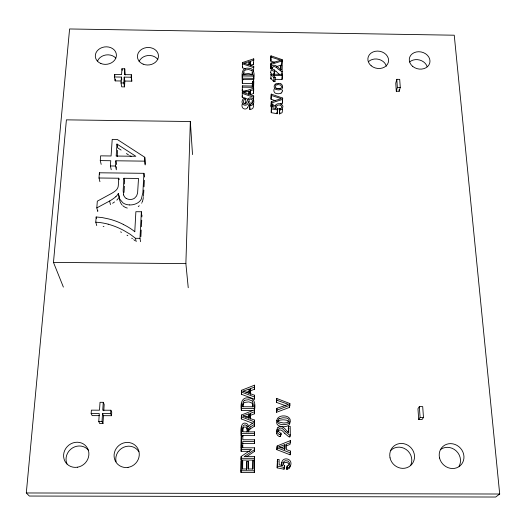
<?xml version="1.0" encoding="UTF-8"?>
<svg xmlns="http://www.w3.org/2000/svg" width="526" height="526" viewBox="0 0 526 526"><rect width="100%" height="100%" fill="white"/><g stroke="black" fill="none" stroke-linecap="round" stroke-linejoin="round"><path stroke-width="0.79" d="M252.802 469.06L252.993 460.73L254.531 460.737L254.328 472.486L240.987 472.447L241.145 461.006L242.683 461.006L242.644 468.955L246.793 468.968L246.819 461.526L248.364 461.532L248.338 468.975L252.98 468.988L252.993 460.73M252.875 406.874L252.881 406.197M253.059 404.053L253.052 406.789L242.979 406.736L242.992 404.047A9.409 9.225 5.2 0 1 243.137 402.245M248.259 99.302L242.236 97.244L242.335 92.03L253.696 88.256L253.69 89.703L250.251 90.774L250.113 94.621L253.532 93.556L253.703 81.333L252.401 81.313L252.25 86.764M253.532 91.176L253.703 81.333M253.545 82.253L253.545 83.502L253.703 78.354L242.427 78.183M253.558 70.26L253.558 71.575L253.716 66.309L250.323 65.224L250.337 61.305L253.723 60.266L253.723 58.853L242.525 62.515L242.433 67.815L245.399 68.821M250.337 61.305L250.198 65.277L253.565 64.244L253.565 62.837M253.525 101.104L253.683 95.923L250.245 94.811L250.251 90.774M253.703 78.354L253.703 79.61L242.414 79.446L242.328 83.338L252.743 83.496M253.256 74.797L253.545 80.037C254.512 76.277 255.011 68.262 249.107 68.288C239.56 66.795 242.558 77.375 242.328 83.338M253.716 66.309L253.716 67.63L242.519 63.85L242.525 62.515M254.328 472.486L254.531 460.737M249.791 451.354L241.118 451.328L241.21 449.48L251.533 449.513L241.171 456.476L241.066 460.079L254.341 460.125L254.531 456.64L244.176 456.607L254.538 449.645L254.538 447.843L241.138 447.718L241.296 435.39L242.821 435.397L242.802 439.749L254.545 439.795L254.347 443.438L242.683 443.398M246.635 456.68L254.341 451.486L254.538 447.843M254.347 443.438L254.545 439.795M241.717 426.888L241.21 435.495L254.354 435.548L254.545 431.866L248.699 431.839L248.706 429.67A5.352 5.299 10.5 0 1 248.759 428.868A2.669 2.643 7.2 0 1 249.081 428.131M250.277 428.881L254.36 426.277L254.551 420.083L250.567 418.643L250.58 413.239L254.558 411.753L254.558 409.82L241.421 415.027L241.316 418.933L252.914 423.377M254.36 423.936L254.551 420.083M250.409 419.156L250.422 415.323L254.367 413.85L254.558 409.82M254.374 399.201L254.571 395.23L250.626 393.816L250.639 388.523L254.571 387.077L254.571 385.177L241.572 390.272L241.467 394.296L254.374 399.201L254.571 395.23M250.468 394.52L250.475 390.765L254.38 389.325L254.571 385.177M254.341 460.125L254.531 456.64M254.354 435.548L254.545 431.866M254.36 426.277L254.551 422.102L250.968 424.344A10.816 10.724 15.8 0 0 249.225 425.764A4.741 4.695 8.9 0 0 248.568 426.81L247.956 424.844A3.301 3.261 -0.5 0 0 247.338 424.028C240.066 419.472 240.56 432.287 241.21 435.495M254.321 404.928L254.367 410.602C255.38 406.434 255.564 398.228 249.377 397.985C241.178 396.519 240.389 404.297 241.368 410.543L252.743 410.596M248.555 432.056L248.555 431.649A5.313 5.267 11.1 0 1 248.607 430.853L248.765 428.874M248.989 418.558L249.146 413.758L243.36 415.829A19.574 19.127 -2.8 0 1 242.769 415.994A16.385 16.24 -8.5 0 1 245.557 416.796L249.133 418.144L249.146 413.758M249.061 393.672L249.219 389.036L243.485 391.055A19.37 18.739 -1.2 0 1 242.907 391.219M249.219 389.036L249.206 393.323L245.662 392.002A16.207 15.905 -2.6 0 0 242.907 391.219M252.401 81.313L252.395 86.027L242.374 85.876L242.276 91.011L246.299 91.07M252.414 72.831L252.414 74.85L243.742 74.725L243.755 72.733A8.1 6.825 2.7 0 1 243.88 71.404M246.661 469.863L246.819 461.526M247.042 432.181C248.081 429.946 246.175 425.12 243.36 427.566A2.117 2.097 -0.8 0 0 242.959 428.295L242.913 428.427M249.015 91.149L249.002 94.424L245.912 93.385A14.149 12.111 1.9 0 0 243.499 92.767A16.937 14.32 1.8 0 0 244.011 92.642L249.015 91.149L248.91 94.226M249.114 61.667L249.1 64.849L246.05 63.837A13.946 11.763 1.9 0 0 243.676 63.232A16.7 13.919 1.9 0 0 244.182 63.113L249.114 61.667L249.008 64.849M248.2 469.047L248.364 461.532M290.503 465.214L289.53 468.186L286.861 469.494L287.117 466.036L289.063 465.063L289.556 463.031L288.176 461.085L285.454 460.691L284.066 461.401L283.317 462.86L283.501 464.576L284.678 465.918L284.033 469.199L277.176 467.877L277.478 459.474L279.102 459.481L279.148 464.833L282.679 465.563M241.118 451.328L241.224 447.797L241.21 449.48M241.368 410.543L241.704 403.501M240.987 472.447L241.145 461.006M241.066 460.079L241.171 456.476M241.138 447.718L241.296 435.39M241.316 418.933L241.421 415.027M241.467 394.296L241.572 390.272M242.545 469.093L242.683 461.006M242.67 445.561L242.664 447.725L242.788 441.498L254.545 441.544M242.749 431.465L242.762 429.67A4.819 4.773 2.4 0 1 242.907 428.42M242.88 406.861L242.887 406.19M242.236 97.244L242.243 95.87M242.335 92.03L242.322 93.404L253.683 97.284M242.276 91.011L242.289 89.749M242.374 85.876L242.368 87.152L253.696 87.316M242.433 67.815L242.44 66.486M243.827 103.813A1.913 1.637 2.2 0 1 244.307 103.458C246.714 103.458 245.688 98.415 244.984 98.158A3.36 2.867 2.2 0 0 243.683 98.572A3.018 2.577 2.2 0 0 242.986 99.105L242.091 101.202A7.18 6.141 2.5 0 0 242.065 101.972L242.151 102.669A4.951 4.234 2.3 0 0 242.44 103.523L242.92 104.24A2.801 2.4 2.2 0 0 243.577 104.766L243.965 104.957A2.919 2.498 2.2 0 0 245.399 105.207L245.589 105.193A2.577 2.209 2.2 0 0 246.937 104.694L247.476 104.181A3.945 3.373 2.1 0 0 247.877 103.543L249.482 99.546A1.453 1.243 2.6 0 1 250.35 99.158A1.716 1.466 2.6 0 1 251.507 99.375L252.243 100.144A3.248 2.775 2.5 0 1 252.427 100.578L252.559 101.229A5.28 4.517 2.4 0 1 252.565 101.788L252.487 102.373A3.84 3.281 2.5 0 1 252.138 103.234C249.765 104.95 248.837 105.259 249.797 109.428L250.639 109.349A3.866 3.307 2.6 0 0 252.105 108.79A3.57 3.057 2.6 0 0 253.006 107.961L253.657 106.265L253.552 104.122A4.635 3.971 2.5 0 0 253.282 103.471M188.242 287.722L185.875 263.611L190.333 121.519L66.407 119.849L53.468 262.395L63.383 287.091M249.797 109.428L249.87 104.424M253.565 64.244L253.723 58.853M253.532 93.556L253.69 89.703M253.525 99.749L253.683 95.923M140.613 241.69L139.969 238.344L141.369 211.761L135.879 211.702L134.774 231.756M99.927 181.68L99.006 177.992L99.388 172.791L143.927 173.317L142.868 192.726L141.369 198.927A9.935 8.784 -9.1 0 1 137.963 202.694L137.227 203.141A13.111 11.585 -9.1 0 1 129.343 204.923M145.15 164.914L144.565 161.14L144.768 157.261L117.265 139.443L112.209 139.377L111.078 155.979L100.624 155.847L100.275 160.594L101.183 164.375M140.876 236.687L141.218 230.046M141.395 226.745L141.737 220.164M141.908 216.89L141.369 211.761M143.848 190.057L143.48 196.329M144.019 186.783L144.354 180.267M145.189 164.138L145.354 161.055L144.768 157.261M242.756 436.692L242.821 435.397M124.018 192.457L124.399 186.151M124.531 184.061L124.655 181.97L123.912 178.288L138.516 178.459L137.595 193.049L136.602 195.942L134.603 198.144A6.457 5.707 -9.1 0 1 131.651 199.347L130.908 199.433A8.127 7.173 -9.1 0 1 130.132 199.459A7.331 6.476 -9.1 0 1 126.194 198.348M110.664 413.62L102.537 413.581L103.464 415.672L111.532 415.711L110.664 413.62L110.874 410.241L102.754 410.201L103.267 402.318L100.025 402.305L99.506 410.188L91.386 410.148L91.156 413.528L92.162 415.619L99.427 415.652M131.184 77.223L124.208 77.118L124.866 81.043L131.796 81.149L131.184 77.223L131.336 74.731L124.366 74.633L124.741 68.814L121.96 68.768L121.578 74.587L114.609 74.488L114.438 76.974L115.161 80.899L121.322 80.991M111.532 415.711L111.736 412.358L110.874 410.241M131.796 81.149L131.336 74.731M276.176 67.282L273.868 66.381L272.238 67.571L272.58 69.261L274.493 69.997L274.118 74.449M123.912 178.288L123.222 189.538A34.992 31.008 -6.5 0 0 123.169 190.839L123.623 194.942M91.156 413.528L99.289 413.567L98.763 421.523L99.723 423.568L102.958 423.581L102.024 421.536L102.537 413.581M114.438 76.974L121.414 77.079L121.033 82.944L121.71 86.843L124.491 86.882L123.827 82.983L124.208 77.118M102.958 423.581L103.464 415.672M103.78 410.753L104.181 404.487L103.267 402.318M124.491 86.882L124.866 81.043M125.254 74.948L124.741 68.814M99.006 177.992L118.777 178.229L118.35 184.771A21.665 18.943 -11.5 0 1 118.1 186.829L117.995 187.197A9.093 7.975 -10.5 0 1 116.667 189.584L115.805 190.504A18.219 15.918 -10.7 0 1 113.511 192.214A46.564 40.213 -11 0 1 111.926 193.226L97.31 201.182L96.817 207.895L97.764 211.419M116.502 166.801L116.312 169.78L115.516 166.032L115.858 160.785L144.565 161.14M116.963 144.039L116.174 156.038L135.833 156.288L116.963 144.039L117.739 147.905L121.085 150.074M117.166 156.656L117.581 150.291M274.756 62.397L270.732 61.082L270.989 55.835L282.173 59.655L281.851 64.895L276.328 66.618M270.732 61.082L270.989 55.835M271.482 68.124L270.785 68.341L271.041 63.035L280.93 60.266L270.995 57.091M270.785 68.341L271.041 63.035M115.161 80.899L115.286 79.045M111.229 169.72L110.401 165.973L110.756 160.726L100.275 160.594M273.507 81.662A6.91 5.858 3.8 0 0 270.837 78.795L271.061 74.186L282.363 74.357L282.041 79.433L274.92 79.321M280.233 103.859L282.344 103.188L282.672 98.066L271.278 94.121L271.015 99.243L275.624 100.775M271.015 99.243L271.278 94.121M96.738 225.582L95.778 222.136L96.159 216.975L102.037 217.554L108.974 219.007A71.049 64.251 -18.4 0 1 123.281 224.378M97.797 211.005L97.829 210.584M250.475 390.765L250.639 388.523M271.778 106.554L271.068 106.778L271.331 101.597L281.403 98.704L271.284 95.423M271.068 106.778L271.331 101.597M276.972 109.171L281.075 108.481L281.791 107.429L281.509 106.101L280.503 105.285L278.997 104.976L277.583 105.233L276.683 106.002L276.512 107.58L277.616 108.829L277.11 113.708L271.252 112.682L271.488 104.063L272.869 104.082L272.902 107.981L275.913 108.547A3.774 3.235 4.8 0 1 275.151 106.693M271.252 112.682L271.488 104.063M274.072 74.33L274.493 69.997M272.757 105.594L272.869 104.082M275.256 77.743L274.96 81.642L273.632 81.629L273.914 77.723L275.256 77.743A8.561 7.239 3.8 0 0 273.559 75.389M250.422 415.323L250.58 413.239M280.568 70.096L280.891 65.283L282.245 65.303L282.054 74.666M277.11 113.708L277.616 108.829M254.38 389.325L254.571 387.077M282.173 59.655L281.851 64.895M277.011 429.703L276.985 430.143A6.766 6.647 31.8 0 0 276.998 430.833L277.051 431.261M282.363 74.357L282.041 79.433M282.284 109.415A3.504 3.005 4.8 0 1 282.554 110.098L282.1 112.695L279.523 113.951L279.694 108.935L280.391 109.171M279.523 113.951L279.694 108.935M282.672 98.066L282.344 103.188M254.367 413.85L254.558 411.753M26.3 492.967L69.596 28.969L454.247 35.209L499.7 494.019L495.689 497.031L29.331 496.038L26.3 492.967L499.7 494.019M254.341 451.486L254.538 449.645M282.646 87.106L282.626 87.277A3.597 3.051 4.7 0 1 281.469 89.21A3.386 2.873 4.7 0 1 280.641 89.624L278.451 89.946L276.078 89.492A3.261 2.768 4.5 0 1 275.085 88.828A4.05 3.432 4.6 0 1 274.204 86.277A3.682 3.123 4.6 0 1 275.368 84.18M282.304 90.965L282.284 91.129A3.577 3.038 4.7 0 1 281.134 93.063M279.602 436.435L280.476 436.587L280.588 435.765M280.614 435.561C283.034 432.3 276.748 433.01 278.537 429.321C279.313 427.362 281.936 427.822 283.06 429.19A27.549 27.359 41.9 0 1 285.309 431.629M280.476 436.587L281.088 432.99M143.342 197.493L142.967 199.591M284.033 469.199L284.231 467.851M276.781 398.484L276.794 400.201L288.419 404.395L276.867 408.334L276.531 412.279L289.445 407.407L289.892 405.27L289.865 403.541L276.781 398.484L276.446 402.37L285.855 405.835M276.446 402.37L276.794 400.201M276.531 412.279L276.867 408.334M277.202 445.943L276.854 449.684L290.115 454.799L290.549 451.111L286.499 449.638L286.433 444.102L290.424 442.576L290.398 440.584L277.202 445.943L276.854 449.684M289.57 404.967L289.865 403.541M277.176 467.877L277.478 459.474M288.215 432.707L288.596 426.343L290.194 426.349L290.319 434.982L289.865 436.922A2.946 2.886 35.6 0 1 288.728 436.731L284.914 433.575M284.605 449.572L284.987 444.634L279.168 446.758A19.837 19.547 25.7 0 1 278.576 446.929A16.707 16.497 58.2 0 1 281.403 447.744L285.046 449.125L284.987 444.634M290.096 441.853L290.398 440.584M284.257 467.653L284.678 465.918M290.424 442.576L289.971 444.463L286.663 445.726M290.549 451.111L290.115 454.799M286.861 469.494L287.117 466.036M142.855 200.064L142.461 201.373M396.808 79.321L395.756 83.193L396.302 91.235L399.188 91.274L400.273 87.434L399.701 79.367L396.808 79.321L397.367 87.395L396.302 91.235M278.057 431.629C278.556 429.42 281.489 429.65 282.659 431.169A27.352 27.168 45 0 1 284.895 433.595M242.21 104.056L242.006 105.003A7.134 6.108 2.5 0 0 241.98 105.772L242.065 106.462A4.925 4.215 2.3 0 0 242.355 107.311L242.828 108.027A2.781 2.387 2.2 0 0 243.485 108.547L243.867 108.737A2.906 2.485 2.2 0 0 245.287 108.987L245.478 108.974A2.564 2.196 2.2 0 0 246.825 108.481L247.358 107.968A3.919 3.36 2.1 0 0 247.753 107.33M142.158 202.142L142.316 201.767M247.753 107.33L249.35 103.352A1.44 1.236 2.6 0 1 250.212 102.964A1.703 1.46 2.6 0 1 251.362 103.181L252.092 103.951M242.762 74.376L242.355 79.873L243.051 79.88M276.946 420.563C274.592 426.948 284.619 427.98 288.366 425.514A3.827 3.748 28.5 0 0 288.741 425.225A3.485 3.419 28.7 0 0 289.826 423.318L289.806 421.602M283.231 463.702C284.651 461.322 289.162 462.308 289.136 465.214M419.347 406.611L417.96 408.728L418.703 419.524L422.043 419.538L423.469 417.493L422.7 406.624L419.347 406.611L420.096 417.48L418.703 419.524M243.282 73.647L244.327 72.877M278.004 427.408C281.634 424.18 285.243 429.038 287.36 431.609M250.435 426.882L254.551 424.265M138.253 206.468L138.614 206.238M244.768 400.273L248.831 399.668L252.138 400.924M96.817 207.895L109.618 201.011A36.728 31.935 -11.4 0 0 115.838 196.691M245.28 69.951L248.778 69.544L251.625 70.504M276.886 410.175L289.892 405.27M280.976 447.869L284.573 446.508M245.418 417.164L248.995 415.842M245.964 392.403L249.068 391.272M287.518 467.561L286.677 467.772M276.512 410.451L277.097 410.247M248.377 64.54L249.857 64.054M271.344 102.991L282.686 99.388M272.481 106.331L276.005 105.207M272.172 67.907L272.863 67.69M271.054 64.382L282.186 60.924M280.062 88.532L278.806 88.73A6.49 5.497 4.6 0 1 278.057 88.723L276.669 88.434A2.262 1.92 4.5 0 1 276.111 88.118M271.061 105.391L271.567 105.239M280.088 112.551L279.372 112.695M270.778 66.999L271.278 66.861M277.031 84.778L277.807 84.66A5.674 4.819 4.6 0 1 278.155 84.647A6.693 5.687 4.6 0 1 278.721 84.666L280.266 85.002A2.209 1.874 4.7 0 1 280.706 85.265A2.301 1.953 4.7 0 1 280.056 88.546M276.722 88.644L277.846 88.519A6.647 5.661 4.6 0 1 278.405 88.532L279.812 88.815A2.262 1.926 4.7 0 1 280.056 88.927M250.152 108.159L249.732 108.211M287.301 467.772C289.931 467.699 291.535 464.8 290.852 462.407A4.175 4.103 55.2 0 0 289.491 460.105L289.287 459.941A5.181 5.096 55.8 0 0 285.881 458.889L285.651 458.889A4.254 4.182 55.2 0 0 281.739 463.025M279.852 110.204L282.442 108.935L282.896 106.331A3.524 3.018 4.8 0 0 281.739 104.635L281.568 104.516M249.935 105.647L250.777 105.575A3.886 3.327 2.6 0 0 252.256 105.009A3.59 3.071 2.6 0 0 253.164 104.174L253.821 102.478L253.716 100.321A4.662 3.984 2.5 0 0 253.44 99.664L252.907 98.921A3.189 2.729 2.6 0 0 252.388 98.493A3.432 2.932 2.6 0 0 251.783 98.171A3.057 2.617 2.6 0 0 250.705 97.915A3.294 2.814 2.6 0 0 250.034 97.921L249.817 97.954A2.709 2.314 2.6 0 0 248.515 98.507L245.905 103.76A1.276 1.091 2.2 0 1 245.392 103.938L244.919 103.951A1.414 1.21 2.2 0 1 244.432 103.819L243.446 102.485L243.801 100.157A1.926 1.644 2.2 0 1 244.412 99.651L245.53 99.355L245.471 98.125M278.261 83.443L276.735 83.595A3.616 3.064 4.6 0 0 275.374 84.193M241.237 445.851L242.769 445.851M241.158 458.297L254.531 458.337M277.117 461.249L278.017 461.256M241.086 470.744L254.525 470.783M241.46 408.426L254.558 408.492M420.096 417.48L423.469 417.493M98.763 421.523L102.024 421.536M288.156 428.342L289.05 428.342M241.309 433.542L254.545 433.602M108.159 224.181A78.598 71.24 -19.8 0 1 123.551 230.349L130.264 234.3L135.478 238.298L139.969 238.344M53.468 262.395L185.875 263.611M110.401 165.973L115.516 166.032M141.31 215.252L141.994 215.259M271.212 107.843L271.64 107.85M280.562 69.235L281.154 69.248M273.566 75.389L282.377 75.52M242.44 75.961L253.71 76.125M271.495 78.118L270.791 78.104L270.798 78.854M121.033 82.944L123.827 82.983M397.367 87.395L400.273 87.434M274.204 73.936L273.816 73.91M129.343 204.936L127.095 204.647A11.059 9.77 -9.2 0 1 122.801 202.747L119.757 199.058L118.343 193.509L119.126 197.112A16.102 14.143 -11.1 0 1 116.811 200.143M274.302 71.188L273.546 71.069A3.327 2.794 4.2 0 1 271.028 68.722L271.028 68.406A5.72 4.813 4.4 0 1 271.015 67.913L271.041 67.591A3.386 2.847 4.2 0 1 271.863 65.928C274.894 63.699 277.879 67.019 279.819 69.064A5.391 4.524 4.9 0 0 280.93 69.912M280.864 434.64L279.983 434.496M271.521 108.921L277.419 109.954M277.537 466.148L284.454 467.469M274.27 70.385L275.88 71.227M270.726 59.832L271.416 60.069M241.559 392.074L254.564 397.018M241.408 416.868L254.551 421.905M277.215 447.83L290.576 452.978M277.301 112.584L276.939 112.354M126.996 235.201L127.838 235.694M251.711 73.068L252.756 73.929M126.437 153.559L128.449 154.861M129.784 155.735L131.125 156.603M131.71 238.166L132.414 238.659M279.418 74.455L277.787 72.989A23.157 19.633 3.3 0 0 275.894 71.214M133.755 239.652L134.998 240.645M246.95 425.83L247.194 426.04A3.274 3.241 -0.8 0 1 247.529 426.415M251.527 74.475L248.791 73.495L245.175 73.89A3.011 2.545 2.3 0 0 243.913 74.948M122.755 205.64L123.557 206.297A10.98 9.718 -9.3 0 0 127.292 208.066M287.932 420.991L286.578 420.208L283.955 419.853A25.287 24.9 41.6 0 0 282.416 419.847L279.793 420.175L278.464 420.951A2.143 2.104 26.1 0 0 278.024 421.622M252.02 403.14L248.844 401.857L244.649 402.436A3.498 3.432 1.5 0 0 243.183 403.883A2.268 2.229 0.9 0 0 243.104 404.198M285.329 431.616L289.175 434.792A2.965 2.906 34.7 0 0 290.319 434.982M122.019 204.897L121.368 204.055M120.789 203.128L121.065 203.601M120.296 202.109L120.533 202.628M120.079 201.563L119.303 198.499M96.159 216.975L96.541 218.369M99.388 172.791L99.749 174.277M109.618 201.011L110.467 204.575M118.777 178.229L119.086 179.701M115.858 160.785L116.647 164.566M135.478 238.298L136.155 241.644M114.609 74.488L114.898 76.06M121.414 77.079L121.822 79.433M121.96 68.768L122.229 70.352M143.927 173.317L144.525 177.025M270.805 72.654L270.758 72.345A5.687 4.787 4.4 0 1 270.745 71.852L270.772 71.536A3.366 2.834 4.2 0 1 271.146 70.438M276.696 433.227L276.643 432.799A6.72 6.601 32.9 0 1 276.63 432.122L276.656 431.675A3.971 3.912 31.7 0 1 277.498 429.518M399.076 89.67L399.188 91.274M190.333 121.519L192.523 154.598M245.379 102.241L245.425 103.162M289.431 406.328L289.445 407.407M289.846 435.85L289.865 436.922M288.596 426.343L288.689 432.747M281.956 72.739L281.975 74.291M280.891 65.283L280.943 69.899M271.061 74.186L271.061 74.935M120.592 231.874A78.012 70.8 -20 0 1 121.526 232.321M103.168 226.338A60.733 54.96 -18.1 0 1 103.931 226.469M95.771 222.176A61.187 55.296 -17.9 0 1 108.172 224.161M123.242 224.438A66.013 59.694 -17.8 0 1 134.827 231.703M114.536 201.938A36.472 31.764 -11.5 0 1 112.59 203.273M141.829 202.839A9.862 8.738 -9.2 0 1 141.639 203.174M139.291 205.765A9.862 8.738 -9.2 0 1 138.956 206.008M118.291 193.489A16.221 14.222 -11 0 1 115.865 196.704M126.155 198.394A7.075 6.253 -9.1 0 1 123.663 194.936M275.111 106.686A3.597 3.077 4.8 0 1 278.464 103.701L278.662 103.707A4.379 3.748 4.8 0 1 281.588 104.496M274.283 88.914A3.656 3.103 4.6 0 0 273.895 90.137A4.024 3.419 4.6 0 0 274.756 92.701A3.241 2.755 4.5 0 0 275.775 93.339L278.136 93.792L280.312 93.477A3.36 2.86 4.7 0 0 281.121 93.049M282.199 89.847A3.8 3.228 4.6 0 1 282.238 90.952M278.267 83.496A5.569 4.727 4.6 0 1 280.871 83.877M280.884 83.877A3.82 3.241 4.6 0 1 282.58 87.092M277.031 84.778A2.518 2.137 4.6 0 0 276.078 85.192A2.308 1.959 4.6 0 0 276.104 88.125M274.546 80.912A8.501 7.206 3.8 0 1 274.92 81.655M271.107 74.883A6.956 5.885 3.8 0 1 273.796 77.763M271.909 74.462A3.307 2.781 4.2 0 1 270.758 72.66M282.324 71.529A2.505 2.104 4.8 0 1 281.351 71.378L278.096 69.051A23.302 19.718 3.3 0 0 276.189 67.269M251.671 74.416A4.307 3.636 2.4 0 1 251.954 74.968M251.783 70.431A4.333 3.656 2.4 0 1 252.289 72.812M243.959 71.102A3.031 2.558 2.3 0 1 245.294 69.978M248.555 102.202A2.696 2.308 2.6 0 1 249.686 101.768M251.632 101.985A3.412 2.919 2.6 0 1 252.039 102.182M252.237 102.3A3.169 2.715 2.6 0 1 252.414 102.432M287.946 420.978A2.117 2.071 28.6 0 1 288.544 422.161M279.582 436.521A3.906 3.84 32.2 0 1 276.643 433.233M279.957 434.581A3.932 3.866 31.1 0 1 276.998 431.267M277.038 429.703A4.004 3.938 30.6 0 1 277.978 427.388M288.669 432.767A6.378 6.246 32.8 0 1 287.367 431.596M281.535 465.753A4.438 4.359 56.3 0 1 281.384 464.78M281.338 464.78A4.228 4.155 56.5 0 1 282.16 462.288M282.692 465.556A4.464 4.392 55.1 0 1 281.778 463.025M242.92 406.19A8.449 8.291 4.7 0 1 243.071 404.192M252.191 403.047A5.004 4.905 2.5 0 1 252.73 406.171M252.322 400.819A5.036 4.938 2.5 0 1 252.907 404.027M243.229 401.838A3.524 3.452 1.6 0 1 244.781 400.299M248.614 430.853A2.65 2.623 7.5 0 1 248.93 430.123M248.877 430.077A6.102 6.049 11.6 0 1 250.304 428.92M249.028 428.085A6.141 6.088 11 0 1 250.461 426.921M390.489 450.683A12.637 11.868 47.8 0 1 406.21 449.533A12.637 11.868 47.8 0 1 410.793 465.069M440.887 449.283A12.742 11.717 47.1 0 1 456.233 450.94A12.742 11.717 47.1 0 1 459.067 466.306M67.006 464.004A12.867 11.999 -42.9 0 1 72.443 447.981A12.867 11.999 -42.9 0 1 88.697 450.565M116.062 461.867A12.709 12.098 -43.8 0 1 123.617 447.264A12.709 12.098 -43.8 0 1 138.89 451.762M368.818 61.364A10.303 8.58 10.8 0 1 378.937 59.399A10.303 8.58 10.8 0 1 386.354 66.151M409.609 61.996A10.323 8.534 13.2 0 1 419.663 60.03A10.323 8.534 13.2 0 1 427.197 66.776M97.553 60.937A10.448 8.672 -6.6 0 1 105.91 54.96A10.448 8.672 -6.6 0 1 115.825 58.136M139.101 61.575A10.395 8.686 -4.1 0 1 147.839 55.532A10.395 8.686 -4.1 0 1 157.859 59.504M247.187 428.118L247.174 431.833L242.841 431.813L242.867 427.677A5.871 5.812 3.8 0 1 242.907 427L243.209 425.942A1.887 1.867 -0.7 0 1 243.472 425.56C245.195 423.706 247.779 425.988 247.187 428.118M276.893 420.215C277.274 425.685 285.256 425.278 288.813 423.496A3.853 3.774 27.7 0 0 289.188 423.206A3.511 3.439 27.9 0 0 290.28 421.287C291.056 414.573 277.682 413.995 276.893 420.215M279.05 418.703L278.938 418.801A2.196 2.157 25.3 0 0 278.228 420.366A2.163 2.117 25.3 0 0 279.076 422.056L283.258 422.957A24.65 23.999 19.1 0 0 284.428 422.957L286.848 422.687L288.307 421.944A2.157 2.111 27.8 0 0 288.399 418.92L286.782 418.091L283.987 417.789A25.899 25.504 40.6 0 0 282.817 417.795L279.05 418.703M390.042 457.87A12.821 12.026 47.1 0 0 410.556 465.576A12.821 12.026 47.1 0 0 405.816 444.266A12.821 12.026 47.1 0 0 390.042 457.87M439.558 458.034A12.926 11.874 46.6 0 0 460.171 465.734A12.926 11.874 46.6 0 0 455.01 444.45A12.926 11.874 46.6 0 0 439.558 458.034M77.368 467.226A13.058 12.164 -42.3 0 0 86.612 446.876A13.058 12.164 -42.3 0 0 64.764 450.315A13.058 12.164 -42.3 0 0 77.368 467.226M128.048 467.377A12.894 12.262 -42.9 0 0 136.845 447.054A12.894 12.262 -42.9 0 0 115.141 450.493A12.894 12.262 -42.9 0 0 128.048 467.377M371.172 65.77A10.435 8.653 10.8 0 0 388.346 62.318A10.435 8.653 10.8 0 0 375.163 51.311A10.435 8.653 10.8 0 0 371.172 65.77M412.719 66.401A10.448 8.607 13.2 0 0 429.768 62.956A10.448 8.607 13.2 0 0 416.395 51.956A10.448 8.607 13.2 0 0 412.719 66.401M100.874 63.501A10.579 8.751 -6.5 0 0 116.404 54.928A10.579 8.751 -6.5 0 0 100.282 48.346A10.579 8.751 -6.5 0 0 100.874 63.501M143.144 64.146A10.527 8.758 -4 0 0 158.451 55.578A10.527 8.758 -4 0 0 142.237 49.003A10.527 8.758 -4 0 0 143.144 64.146"/></g></svg>
